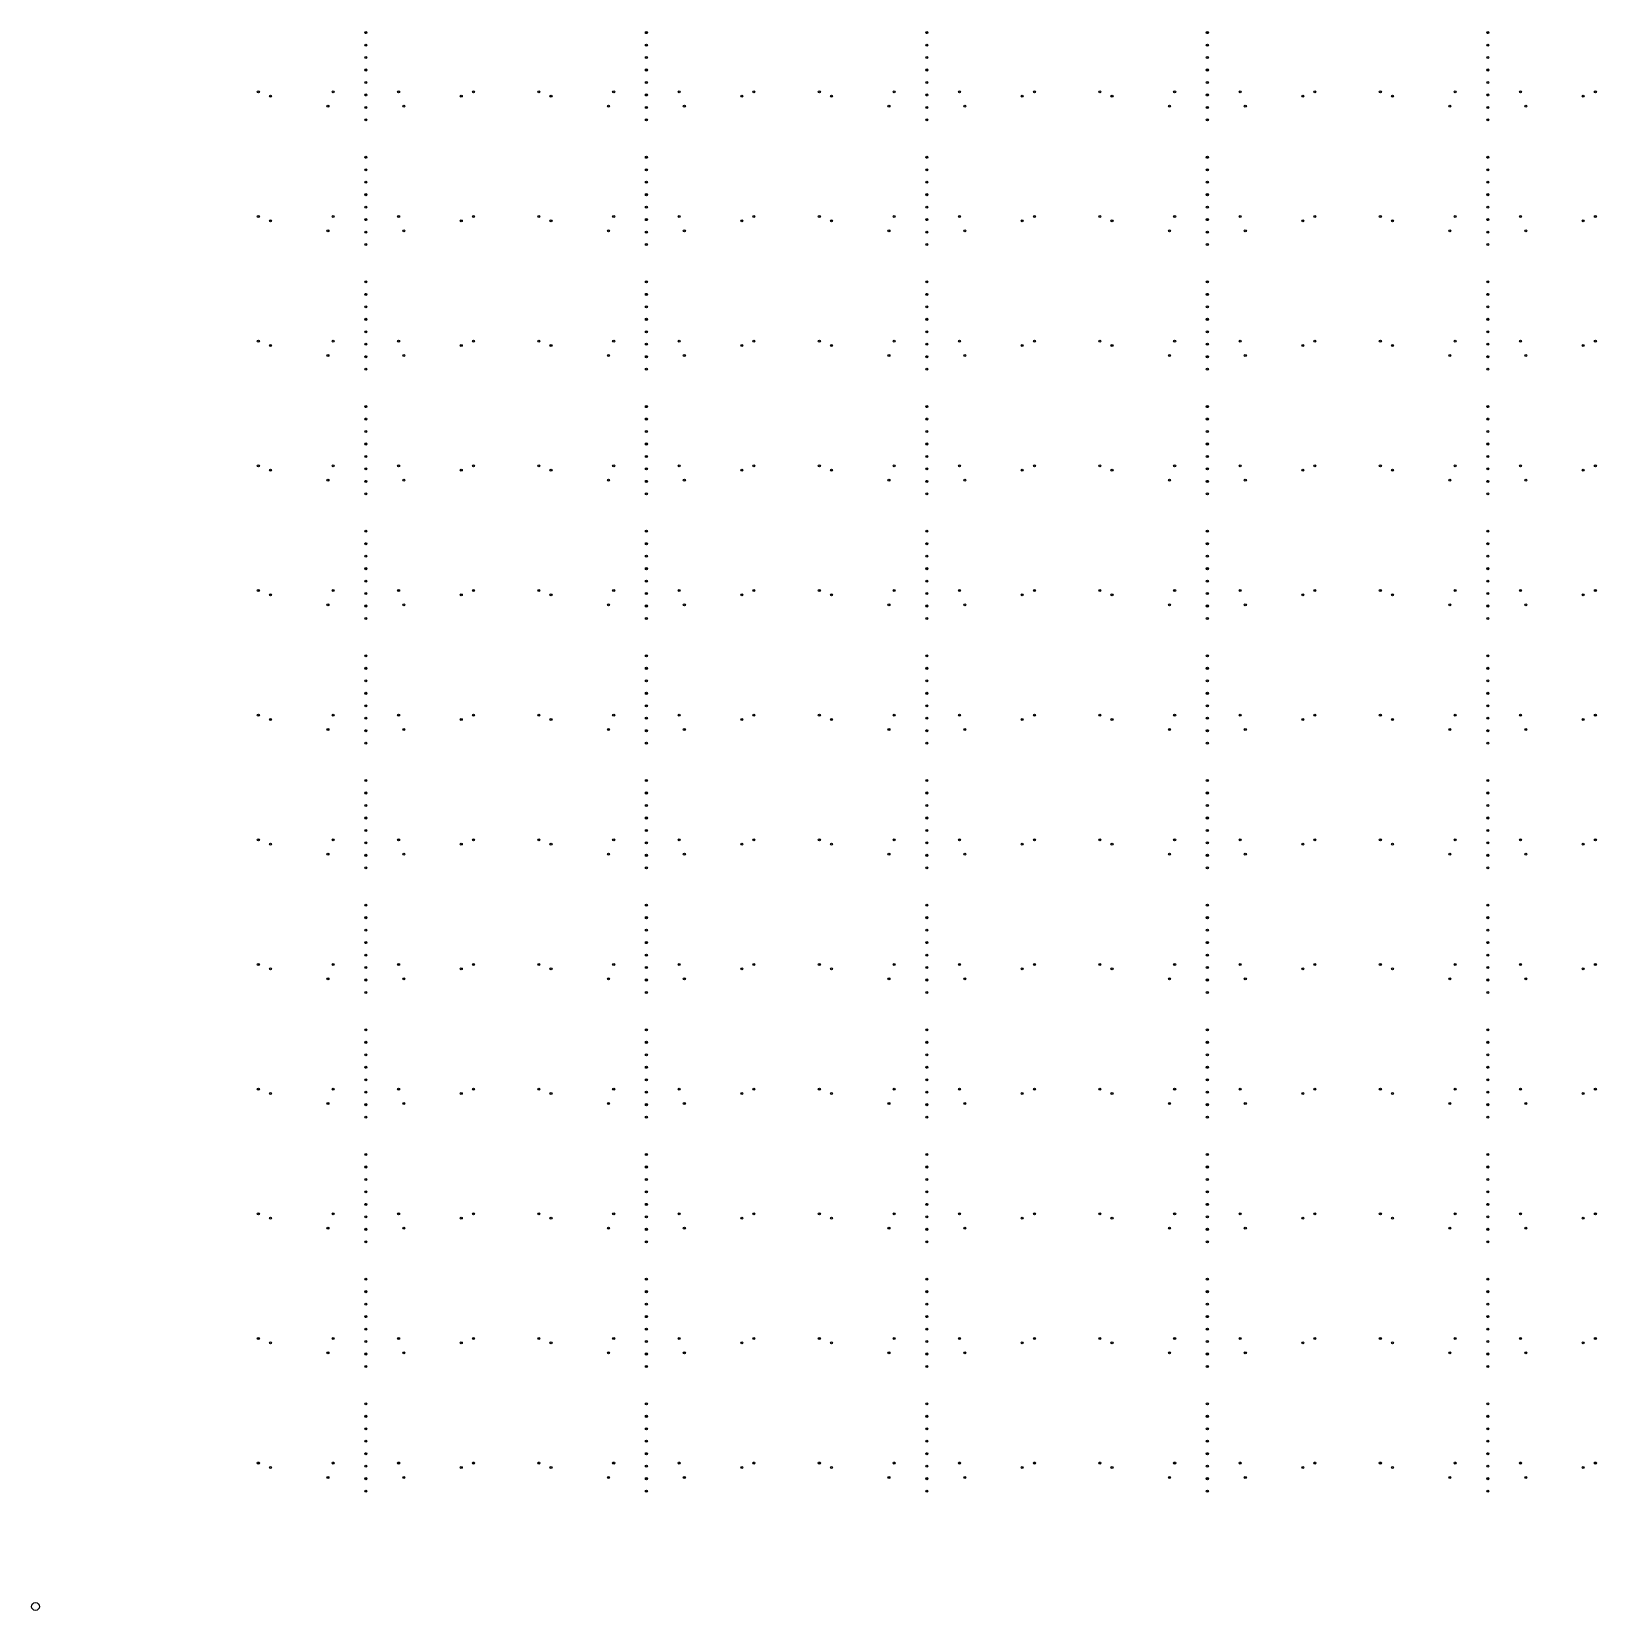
# Model space of a CAD drawing. Extents: x 50 to 173, y 50 to 173.
# Drawn here: x 49.9 to 110, y 49.9 to 110.5 of the extents above; entities that cross this region are included whole.
import ezdxf

# ---------------------------------------------------------------- set-up
doc = ezdxf.new("R2010")
doc.units = 0

msp = doc.modelspace()

# ---------------------------------------------------------------- linework, layer by layer
at = {"layer": '4H'}
msp.add_circle((50, 50), 0.15, dxfattribs=at)
at = {"layer": 'PET'}
for centre in [(62.697, 110.483), (73.475, 110.483), (84.254, 110.483), (95.032, 110.483), (105.811, 110.483), (62.697, 110.004), (73.475, 110.004), (84.254, 110.004), (95.032, 110.004), (105.811, 110.004), (62.697, 109.525), (73.475, 109.525), (84.254, 109.525), (95.032, 109.525), (105.811, 109.525), (62.697, 109.046), (73.475, 109.046), (84.254, 109.046), (95.032, 109.046), (105.811, 109.046), (58.565, 108.207), (59.032, 108.037), (61.44, 108.207), (62.697, 108.566), (62.697, 108.087), (63.954, 108.207), (66.362, 108.037), (66.829, 108.207), (69.344, 108.207), (69.811, 108.037), (72.218, 108.207), (73.475, 108.566), (73.475, 108.087), (74.733, 108.207), (77.14, 108.037), (77.607, 108.207), (80.122, 108.207), (80.589, 108.037), (82.996, 108.207), (84.254, 108.566), (84.254, 108.087), (85.511, 108.207), (87.919, 108.037), (88.386, 108.207), (90.901, 108.207), (91.368, 108.037), (93.775, 108.207), (95.032, 108.566), (95.032, 108.087), (96.29, 108.207), (98.697, 108.037), (99.164, 108.207), (101.679, 108.207), (102.146, 108.037), (104.553, 108.207), (105.811, 108.566), (105.811, 108.087), (107.068, 108.207), (109.475, 108.037), (109.943, 108.207), (61.239, 107.656), (62.697, 107.608), (64.155, 107.656), (72.017, 107.656), (73.475, 107.608), (74.934, 107.656), (82.796, 107.656), (84.254, 107.608), (85.712, 107.656), (93.574, 107.656), (95.032, 107.608), (96.491, 107.656), (104.353, 107.656), (105.811, 107.608), (107.269, 107.656), (62.697, 107.129), (73.475, 107.129), (84.254, 107.129), (95.032, 107.129), (105.811, 107.129), (62.697, 105.692), (73.475, 105.692), (84.254, 105.692), (95.032, 105.692), (105.811, 105.692), (62.697, 105.213), (73.475, 105.213), (84.254, 105.213), (95.032, 105.213), (105.811, 105.213), (62.697, 104.734), (73.475, 104.734), (84.254, 104.734), (95.032, 104.734), (105.811, 104.734), (62.697, 104.255), (62.697, 103.776), (73.475, 104.255), (73.475, 103.776), (84.254, 104.255), (84.254, 103.776), (95.032, 104.255), (95.032, 103.776), (105.811, 104.255), (105.811, 103.776), (58.565, 103.417), (59.032, 103.247), (61.44, 103.417), (62.697, 103.297), (63.954, 103.417), (66.362, 103.247), (66.829, 103.417), (69.344, 103.417), (69.811, 103.247), (72.218, 103.417), (73.475, 103.297), (74.733, 103.417), (77.14, 103.247), (77.607, 103.417), (80.122, 103.417), (80.589, 103.247), (82.996, 103.417), (84.254, 103.297), (85.511, 103.417), (87.919, 103.247), (88.386, 103.417), (90.901, 103.417), (91.368, 103.247), (93.775, 103.417), (95.032, 103.297), (96.29, 103.417), (98.697, 103.247), (99.164, 103.417), (101.679, 103.417), (102.146, 103.247), (104.553, 103.417), (105.811, 103.297), (107.068, 103.417), (109.475, 103.247), (109.943, 103.417), (61.239, 102.865), (62.697, 102.818), (64.155, 102.865), (72.017, 102.865), (73.475, 102.818), (74.934, 102.865), (82.796, 102.865), (84.254, 102.818), (85.712, 102.865), (93.574, 102.865), (95.032, 102.818), (96.491, 102.865), (104.353, 102.865), (105.811, 102.818), (107.269, 102.865), (62.697, 102.339), (73.475, 102.339), (84.254, 102.339), (95.032, 102.339), (105.811, 102.339), (62.697, 100.902), (73.475, 100.902), (84.254, 100.902), (95.032, 100.902), (105.811, 100.902), (62.697, 100.423), (73.475, 100.423), (84.254, 100.423), (95.032, 100.423), (105.811, 100.423), (62.697, 99.944), (73.475, 99.944), (84.254, 99.944), (95.032, 99.944), (105.811, 99.944), (62.697, 99.465), (62.697, 98.986), (73.475, 99.465), (73.475, 98.986), (84.254, 99.465), (84.254, 98.986), (95.032, 99.465), (95.032, 98.986), (105.811, 99.465), (105.811, 98.986), (58.565, 98.626), (59.032, 98.456), (61.44, 98.626), (62.697, 98.507), (63.954, 98.626), (66.362, 98.456), (66.829, 98.626), (69.344, 98.626), (69.811, 98.456), (72.218, 98.626), (73.475, 98.507), (74.733, 98.626), (77.14, 98.456), (77.607, 98.626), (80.122, 98.626), (80.589, 98.456), (82.996, 98.626), (84.254, 98.507), (85.511, 98.626), (87.919, 98.456), (88.386, 98.626), (90.901, 98.626), (91.368, 98.456), (93.775, 98.626), (95.032, 98.507), (96.29, 98.626), (98.697, 98.456), (99.164, 98.626), (101.679, 98.626), (102.146, 98.456), (104.553, 98.626), (105.811, 98.507), (107.068, 98.626), (109.475, 98.456), (109.943, 98.626), (61.239, 98.075), (62.697, 98.028), (64.155, 98.075), (72.017, 98.075), (73.475, 98.028), (74.934, 98.075), (82.796, 98.075), (84.254, 98.028), (85.712, 98.075), (93.574, 98.075), (95.032, 98.028), (96.491, 98.075), (104.353, 98.075), (105.811, 98.028), (107.269, 98.075), (62.697, 97.549), (73.475, 97.549), (84.254, 97.549), (95.032, 97.549), (105.811, 97.549), (62.697, 96.111), (73.475, 96.111), (84.254, 96.111), (95.032, 96.111), (105.811, 96.111), (62.697, 95.632), (73.475, 95.632), (84.254, 95.632), (95.032, 95.632), (105.811, 95.632), (62.697, 95.153), (62.697, 94.674), (73.475, 95.153), (73.475, 94.674), (84.254, 95.153), (84.254, 94.674), (95.032, 95.153), (95.032, 94.674), (105.811, 95.153), (105.811, 94.674), (62.697, 94.195), (73.475, 94.195), (84.254, 94.195), (95.032, 94.195), (105.811, 94.195), (58.565, 93.836), (59.032, 93.666), (61.44, 93.836), (62.697, 93.716), (63.954, 93.836), (66.362, 93.666), (66.829, 93.836), (69.344, 93.836), (69.811, 93.666), (72.218, 93.836), (73.475, 93.716), (74.733, 93.836), (77.14, 93.666), (77.607, 93.836), (80.122, 93.836), (80.589, 93.666), (82.996, 93.836), (84.254, 93.716), (85.511, 93.836), (87.919, 93.666), (88.386, 93.836), (90.901, 93.836), (91.368, 93.666), (93.775, 93.836), (95.032, 93.716), (96.29, 93.836), (98.697, 93.666), (99.164, 93.836), (101.679, 93.836), (102.146, 93.666), (104.553, 93.836), (105.811, 93.716), (107.068, 93.836), (109.475, 93.666), (109.943, 93.836), (61.239, 93.285), (62.697, 93.237), (64.155, 93.285), (72.017, 93.285), (73.475, 93.237), (74.934, 93.285), (82.796, 93.285), (84.254, 93.237), (85.712, 93.285), (93.574, 93.285), (95.032, 93.237), (96.491, 93.285), (104.353, 93.285), (105.811, 93.237), (107.269, 93.285), (62.697, 92.758), (73.475, 92.758), (84.254, 92.758), (95.032, 92.758), (105.811, 92.758), (62.697, 91.321), (73.475, 91.321), (84.254, 91.321), (95.032, 91.321), (105.811, 91.321), (62.697, 90.842), (73.475, 90.842), (84.254, 90.842), (95.032, 90.842), (105.811, 90.842), (62.697, 90.363), (62.697, 89.884), (73.475, 90.363), (73.475, 89.884), (84.254, 90.363), (84.254, 89.884), (95.032, 90.363), (95.032, 89.884), (105.811, 90.363), (105.811, 89.884), (62.697, 89.405), (73.475, 89.405), (84.254, 89.405), (95.032, 89.405), (105.811, 89.405), (58.565, 89.046), (59.032, 88.876), (61.44, 89.046), (62.697, 88.926), (63.954, 89.046), (66.362, 88.876), (66.829, 89.046), (69.344, 89.046), (69.811, 88.876), (72.218, 89.046), (73.475, 88.926), (74.733, 89.046), (77.14, 88.876), (77.607, 89.046), (80.122, 89.046), (80.589, 88.876), (82.996, 89.046), (84.254, 88.926), (85.511, 89.046), (87.919, 88.876), (88.386, 89.046), (90.901, 89.046), (91.368, 88.876), (93.775, 89.046), (95.032, 88.926), (96.29, 89.046), (98.697, 88.876), (99.164, 89.046), (101.679, 89.046), (102.146, 88.876), (104.553, 89.046), (105.811, 88.926), (107.068, 89.046), (109.475, 88.876), (109.943, 89.046), (61.239, 88.494), (62.697, 88.447), (64.155, 88.494), (72.017, 88.494), (73.475, 88.447), (74.934, 88.494), (82.796, 88.494), (84.254, 88.447), (85.712, 88.494), (93.574, 88.494), (95.032, 88.447), (96.491, 88.494), (104.353, 88.494), (105.811, 88.447), (107.269, 88.494), (62.697, 87.968), (73.475, 87.968), (84.254, 87.968), (95.032, 87.968), (105.811, 87.968), (62.697, 86.531), (73.475, 86.531), (84.254, 86.531), (95.032, 86.531), (105.811, 86.531), (62.697, 86.052), (62.697, 85.572), (73.475, 86.052), (73.475, 85.572), (84.254, 86.052), (84.254, 85.572), (95.032, 86.052), (95.032, 85.572), (105.811, 86.052), (105.811, 85.572), (62.697, 85.093), (73.475, 85.093), (84.254, 85.093), (95.032, 85.093), (105.811, 85.093), (62.697, 84.614), (73.475, 84.614), (84.254, 84.614), (95.032, 84.614), (105.811, 84.614), (58.565, 84.255), (59.032, 84.085), (61.44, 84.255), (62.697, 84.135), (63.954, 84.255), (66.362, 84.085), (66.829, 84.255), (69.344, 84.255), (69.811, 84.085), (72.218, 84.255), (73.475, 84.135), (74.733, 84.255), (77.14, 84.085), (77.607, 84.255), (80.122, 84.255), (80.589, 84.085), (82.996, 84.255), (84.254, 84.135), (85.511, 84.255), (87.919, 84.085), (88.386, 84.255), (90.901, 84.255), (91.368, 84.085), (93.775, 84.255), (95.032, 84.135), (96.29, 84.255), (98.697, 84.085), (99.164, 84.255), (101.679, 84.255), (102.146, 84.085), (104.553, 84.255), (105.811, 84.135), (107.068, 84.255), (109.475, 84.085), (109.943, 84.255), (61.239, 83.704), (62.697, 83.656), (62.697, 83.177), (64.155, 83.704), (72.017, 83.704), (73.475, 83.656), (73.475, 83.177), (74.934, 83.704), (82.796, 83.704), (84.254, 83.656), (84.254, 83.177), (85.712, 83.704), (93.574, 83.704), (95.032, 83.656), (95.032, 83.177), (96.491, 83.704), (104.353, 83.704), (105.811, 83.656), (105.811, 83.177), (107.269, 83.704), (62.697, 81.74), (73.475, 81.74), (84.254, 81.74), (95.032, 81.74), (105.811, 81.74), (62.697, 81.261), (62.697, 80.782), (73.475, 81.261), (73.475, 80.782), (84.254, 81.261), (84.254, 80.782), (95.032, 81.261), (95.032, 80.782), (105.811, 81.261), (105.811, 80.782), (62.697, 80.303), (73.475, 80.303), (84.254, 80.303), (95.032, 80.303), (105.811, 80.303), (62.697, 79.824), (73.475, 79.824), (84.254, 79.824), (95.032, 79.824), (105.811, 79.824), (58.565, 79.465), (59.032, 79.295), (61.239, 78.913), (61.44, 79.465), (62.697, 79.345), (63.954, 79.465), (64.155, 78.913), (66.362, 79.295), (66.829, 79.465), (69.344, 79.465), (69.811, 79.295), (72.017, 78.913), (72.218, 79.465), (73.475, 79.345), (74.733, 79.465), (74.934, 78.913), (77.14, 79.295), (77.607, 79.465), (80.122, 79.465), (80.589, 79.295), (82.796, 78.913), (82.996, 79.465), (84.254, 79.345), (85.511, 79.465), (85.712, 78.913), (87.919, 79.295), (88.386, 79.465), (90.901, 79.465), (91.368, 79.295), (93.574, 78.913), (93.775, 79.465), (95.032, 79.345), (96.29, 79.465), (96.491, 78.913), (98.697, 79.295), (99.164, 79.465), (101.679, 79.465), (102.146, 79.295), (104.353, 78.913), (104.553, 79.465), (105.811, 79.345), (107.068, 79.465), (107.269, 78.913), (109.475, 79.295), (109.943, 79.465), (62.697, 78.866), (62.697, 78.387), (73.475, 78.866), (73.475, 78.387), (84.254, 78.866), (84.254, 78.387), (95.032, 78.866), (95.032, 78.387), (105.811, 78.866), (105.811, 78.387), (62.697, 76.95), (62.697, 76.471), (73.475, 76.95), (73.475, 76.471), (84.254, 76.95), (84.254, 76.471), (95.032, 76.95), (95.032, 76.471), (105.811, 76.95), (105.811, 76.471), (62.697, 75.992), (73.475, 75.992), (84.254, 75.992), (95.032, 75.992), (105.811, 75.992), (62.697, 75.513), (73.475, 75.513), (84.254, 75.513), (95.032, 75.513), (105.811, 75.513), (58.565, 74.674), (61.44, 74.674), (62.697, 75.034), (63.954, 74.674), (66.829, 74.674), (69.344, 74.674), (72.218, 74.674), (73.475, 75.034), (74.733, 74.674), (77.607, 74.674), (80.122, 74.674), (82.996, 74.674), (84.254, 75.034), (85.511, 74.674), (88.386, 74.674), (90.901, 74.674), (93.775, 74.674), (95.032, 75.034), (96.29, 74.674), (99.164, 74.674), (101.679, 74.674), (104.553, 74.674), (105.811, 75.034), (107.068, 74.674), (109.943, 74.674), (59.032, 74.504), (61.239, 74.123), (62.697, 74.555), (62.697, 74.075), (64.155, 74.123), (66.362, 74.504), (69.811, 74.504), (72.017, 74.123), (73.475, 74.555), (73.475, 74.075), (74.934, 74.123), (77.14, 74.504), (80.589, 74.504), (82.796, 74.123), (84.254, 74.555), (84.254, 74.075), (85.712, 74.123), (87.919, 74.504), (91.368, 74.504), (93.574, 74.123), (95.032, 74.555), (95.032, 74.075), (96.491, 74.123), (98.697, 74.504), (102.146, 74.504), (104.353, 74.123), (105.811, 74.555), (105.811, 74.075), (107.269, 74.123), (109.475, 74.504), (62.697, 73.596), (73.475, 73.596), (84.254, 73.596), (95.032, 73.596), (105.811, 73.596), (62.697, 72.159), (62.697, 71.68), (73.475, 72.159), (73.475, 71.68), (84.254, 72.159), (84.254, 71.68), (95.032, 72.159), (95.032, 71.68), (105.811, 72.159), (105.811, 71.68), (62.697, 71.201), (73.475, 71.201), (84.254, 71.201), (95.032, 71.201), (105.811, 71.201), (62.697, 70.722), (73.475, 70.722), (84.254, 70.722), (95.032, 70.722), (105.811, 70.722), (58.565, 69.884), (61.44, 69.884), (62.697, 70.243), (63.954, 69.884), (66.829, 69.884), (69.344, 69.884), (72.218, 69.884), (73.475, 70.243), (74.733, 69.884), (77.607, 69.884), (80.122, 69.884), (82.996, 69.884), (84.254, 70.243), (85.511, 69.884), (88.386, 69.884), (90.901, 69.884), (93.775, 69.884), (95.032, 70.243), (96.29, 69.884), (99.164, 69.884), (101.679, 69.884), (104.553, 69.884), (105.811, 70.243), (107.068, 69.884), (109.943, 69.884), (59.032, 69.714), (61.239, 69.332), (62.697, 69.764), (62.697, 69.285), (64.155, 69.332), (66.362, 69.714), (69.811, 69.714), (72.017, 69.332), (73.475, 69.764), (73.475, 69.285), (74.934, 69.332), (77.14, 69.714), (80.589, 69.714), (82.796, 69.332), (84.254, 69.764), (84.254, 69.285), (85.712, 69.332), (87.919, 69.714), (91.368, 69.714), (93.574, 69.332), (95.032, 69.764), (95.032, 69.285), (96.491, 69.332), (98.697, 69.714), (102.146, 69.714), (104.353, 69.332), (105.811, 69.764), (105.811, 69.285), (107.269, 69.332), (109.475, 69.714), (62.697, 68.806), (73.475, 68.806), (84.254, 68.806), (95.032, 68.806), (105.811, 68.806), (62.697, 67.369), (73.475, 67.369), (84.254, 67.369), (95.032, 67.369), (105.811, 67.369), (62.697, 66.89), (73.475, 66.89), (84.254, 66.89), (95.032, 66.89), (105.811, 66.89), (62.697, 66.411), (73.475, 66.411), (84.254, 66.411), (95.032, 66.411), (105.811, 66.411), (62.697, 65.932), (73.475, 65.932), (84.254, 65.932), (95.032, 65.932), (105.811, 65.932), (58.565, 65.093), (59.032, 64.923), (61.44, 65.093), (62.697, 65.453), (62.697, 64.974), (63.954, 65.093), (66.362, 64.923), (66.829, 65.093), (69.344, 65.093), (69.811, 64.923), (72.218, 65.093), (73.475, 65.453), (73.475, 64.974), (74.733, 65.093), (77.14, 64.923), (77.607, 65.093), (80.122, 65.093), (80.589, 64.923), (82.996, 65.093), (84.254, 65.453), (84.254, 64.974), (85.511, 65.093), (87.919, 64.923), (88.386, 65.093), (90.901, 65.093), (91.368, 64.923), (93.775, 65.093), (95.032, 65.453), (95.032, 64.974), (96.29, 65.093), (98.697, 64.923), (99.164, 65.093), (101.679, 65.093), (102.146, 64.923), (104.553, 65.093), (105.811, 65.453), (105.811, 64.974), (107.068, 65.093), (109.475, 64.923), (109.943, 65.093), (61.239, 64.542), (62.697, 64.495), (64.155, 64.542), (72.017, 64.542), (73.475, 64.495), (74.934, 64.542), (82.796, 64.542), (84.254, 64.495), (85.712, 64.542), (93.574, 64.542), (95.032, 64.495), (96.491, 64.542), (104.353, 64.542), (105.811, 64.495), (107.269, 64.542), (62.697, 64.016), (73.475, 64.016), (84.254, 64.016), (95.032, 64.016), (105.811, 64.016), (62.697, 62.578), (73.475, 62.578), (84.254, 62.578), (95.032, 62.578), (105.811, 62.578), (62.697, 62.099), (73.475, 62.099), (84.254, 62.099), (95.032, 62.099), (105.811, 62.099), (62.697, 61.62), (73.475, 61.62), (84.254, 61.62), (95.032, 61.62), (105.811, 61.62), (62.697, 61.141), (73.475, 61.141), (84.254, 61.141), (95.032, 61.141), (105.811, 61.141), (58.565, 60.303), (59.032, 60.133), (61.44, 60.303), (62.697, 60.662), (62.697, 60.183), (63.954, 60.303), (66.362, 60.133), (66.829, 60.303), (69.344, 60.303), (69.811, 60.133), (72.218, 60.303), (73.475, 60.662), (73.475, 60.183), (74.733, 60.303), (77.14, 60.133), (77.607, 60.303), (80.122, 60.303), (80.589, 60.133), (82.996, 60.303), (84.254, 60.662), (84.254, 60.183), (85.511, 60.303), (87.919, 60.133), (88.386, 60.303), (90.901, 60.303), (91.368, 60.133), (93.775, 60.303), (95.032, 60.662), (95.032, 60.183), (96.29, 60.303), (98.697, 60.133), (99.164, 60.303), (101.679, 60.303), (102.146, 60.133), (104.553, 60.303), (105.811, 60.662), (105.811, 60.183), (107.068, 60.303), (109.475, 60.133), (109.943, 60.303), (61.239, 59.752), (62.697, 59.704), (64.155, 59.752), (72.017, 59.752), (73.475, 59.704), (74.934, 59.752), (82.796, 59.752), (84.254, 59.704), (85.712, 59.752), (93.574, 59.752), (95.032, 59.704), (96.491, 59.752), (104.353, 59.752), (105.811, 59.704), (107.269, 59.752), (62.697, 59.225), (73.475, 59.225), (84.254, 59.225), (95.032, 59.225), (105.811, 59.225), (62.697, 57.788), (73.475, 57.788), (84.254, 57.788), (95.032, 57.788), (105.811, 57.788), (62.697, 57.309), (73.475, 57.309), (84.254, 57.309), (95.032, 57.309), (105.811, 57.309), (62.697, 56.83), (73.475, 56.83), (84.254, 56.83), (95.032, 56.83), (105.811, 56.83), (62.697, 56.351), (62.697, 55.872), (73.475, 56.351), (73.475, 55.872), (84.254, 56.351), (84.254, 55.872), (95.032, 56.351), (95.032, 55.872), (105.811, 56.351), (105.811, 55.872), (58.565, 55.513), (59.032, 55.343), (61.44, 55.513), (62.697, 55.393), (63.954, 55.513), (66.362, 55.343), (66.829, 55.513), (69.344, 55.513), (69.811, 55.343), (72.218, 55.513), (73.475, 55.393), (74.733, 55.513), (77.14, 55.343), (77.607, 55.513), (80.122, 55.513), (80.589, 55.343), (82.996, 55.513), (84.254, 55.393), (85.511, 55.513), (87.919, 55.343), (88.386, 55.513), (90.901, 55.513), (91.368, 55.343), (93.775, 55.513), (95.032, 55.393), (96.29, 55.513), (98.697, 55.343), (99.164, 55.513), (101.679, 55.513), (102.146, 55.343), (104.553, 55.513), (105.811, 55.393), (107.068, 55.513), (109.475, 55.343), (109.943, 55.513), (61.239, 54.961), (62.697, 54.914), (64.155, 54.961), (72.017, 54.961), (73.475, 54.914), (74.934, 54.961), (82.796, 54.961), (84.254, 54.914), (85.712, 54.961), (93.574, 54.961), (95.032, 54.914), (96.491, 54.961), (104.353, 54.961), (105.811, 54.914), (107.269, 54.961), (62.697, 54.435), (73.475, 54.435), (84.254, 54.435), (95.032, 54.435), (105.811, 54.435)]:
    msp.add_circle(centre, 0.005, dxfattribs=at)
at = {"layer": 'V11'}
for centre in [(62.697, 110.483), (73.475, 110.483), (84.254, 110.483), (95.032, 110.483), (105.811, 110.483), (62.697, 110.004), (73.475, 110.004), (84.254, 110.004), (95.032, 110.004), (105.811, 110.004), (62.697, 109.525), (73.475, 109.525), (84.254, 109.525), (95.032, 109.525), (105.811, 109.525), (62.697, 109.046), (62.697, 108.566), (73.475, 109.046), (73.475, 108.566), (84.254, 109.046), (84.254, 108.566), (95.032, 109.046), (95.032, 108.566), (105.811, 109.046), (105.811, 108.566), (58.565, 108.207), (59.032, 108.037), (61.44, 108.207), (62.697, 108.087), (63.954, 108.207), (66.362, 108.037), (66.829, 108.207), (69.344, 108.207), (69.811, 108.037), (72.218, 108.207), (73.475, 108.087), (74.733, 108.207), (77.14, 108.037), (77.607, 108.207), (80.122, 108.207), (80.589, 108.037), (82.996, 108.207), (84.254, 108.087), (85.511, 108.207), (87.919, 108.037), (88.386, 108.207), (90.901, 108.207), (91.368, 108.037), (93.775, 108.207), (95.032, 108.087), (96.29, 108.207), (98.697, 108.037), (99.164, 108.207), (101.679, 108.207), (102.146, 108.037), (104.553, 108.207), (105.811, 108.087), (107.068, 108.207), (109.475, 108.037), (109.943, 108.207), (61.239, 107.656), (62.697, 107.608), (64.155, 107.656), (72.017, 107.656), (73.475, 107.608), (74.934, 107.656), (82.796, 107.656), (84.254, 107.608), (85.712, 107.656), (93.574, 107.656), (95.032, 107.608), (96.491, 107.656), (104.353, 107.656), (105.811, 107.608), (107.269, 107.656), (62.697, 107.129), (73.475, 107.129), (84.254, 107.129), (95.032, 107.129), (105.811, 107.129), (62.697, 105.692), (73.475, 105.692), (84.254, 105.692), (95.032, 105.692), (105.811, 105.692), (62.697, 105.213), (73.475, 105.213), (84.254, 105.213), (95.032, 105.213), (105.811, 105.213), (62.697, 104.734), (73.475, 104.734), (84.254, 104.734), (95.032, 104.734), (105.811, 104.734), (62.697, 104.255), (62.697, 103.776), (73.475, 104.255), (73.475, 103.776), (84.254, 104.255), (84.254, 103.776), (95.032, 104.255), (95.032, 103.776), (105.811, 104.255), (105.811, 103.776), (58.565, 103.417), (59.032, 103.247), (61.44, 103.417), (62.697, 103.297), (63.954, 103.417), (66.362, 103.247), (66.829, 103.417), (69.344, 103.417), (69.811, 103.247), (72.218, 103.417), (73.475, 103.297), (74.733, 103.417), (77.14, 103.247), (77.607, 103.417), (80.122, 103.417), (80.589, 103.247), (82.996, 103.417), (84.254, 103.297), (85.511, 103.417), (87.919, 103.247), (88.386, 103.417), (90.901, 103.417), (91.368, 103.247), (93.775, 103.417), (95.032, 103.297), (96.29, 103.417), (98.697, 103.247), (99.164, 103.417), (101.679, 103.417), (102.146, 103.247), (104.553, 103.417), (105.811, 103.297), (107.068, 103.417), (109.475, 103.247), (109.943, 103.417), (61.239, 102.865), (62.697, 102.818), (64.155, 102.865), (72.017, 102.865), (73.475, 102.818), (74.934, 102.865), (82.796, 102.865), (84.254, 102.818), (85.712, 102.865), (93.574, 102.865), (95.032, 102.818), (96.491, 102.865), (104.353, 102.865), (105.811, 102.818), (107.269, 102.865), (62.697, 102.339), (73.475, 102.339), (84.254, 102.339), (95.032, 102.339), (105.811, 102.339), (62.697, 100.902), (73.475, 100.902), (84.254, 100.902), (95.032, 100.902), (105.811, 100.902), (62.697, 100.423), (73.475, 100.423), (84.254, 100.423), (95.032, 100.423), (105.811, 100.423), (62.697, 99.944), (62.697, 99.465), (73.475, 99.944), (73.475, 99.465), (84.254, 99.944), (84.254, 99.465), (95.032, 99.944), (95.032, 99.465), (105.811, 99.944), (105.811, 99.465), (62.697, 98.986), (73.475, 98.986), (84.254, 98.986), (95.032, 98.986), (105.811, 98.986), (58.565, 98.626), (59.032, 98.456), (61.44, 98.626), (62.697, 98.507), (63.954, 98.626), (66.362, 98.456), (66.829, 98.626), (69.344, 98.626), (69.811, 98.456), (72.218, 98.626), (73.475, 98.507), (74.733, 98.626), (77.14, 98.456), (77.607, 98.626), (80.122, 98.626), (80.589, 98.456), (82.996, 98.626), (84.254, 98.507), (85.511, 98.626), (87.919, 98.456), (88.386, 98.626), (90.901, 98.626), (91.368, 98.456), (93.775, 98.626), (95.032, 98.507), (96.29, 98.626), (98.697, 98.456), (99.164, 98.626), (101.679, 98.626), (102.146, 98.456), (104.553, 98.626), (105.811, 98.507), (107.068, 98.626), (109.475, 98.456), (109.943, 98.626), (61.239, 98.075), (62.697, 98.028), (64.155, 98.075), (72.017, 98.075), (73.475, 98.028), (74.934, 98.075), (82.796, 98.075), (84.254, 98.028), (85.712, 98.075), (93.574, 98.075), (95.032, 98.028), (96.491, 98.075), (104.353, 98.075), (105.811, 98.028), (107.269, 98.075), (62.697, 97.549), (73.475, 97.549), (84.254, 97.549), (95.032, 97.549), (105.811, 97.549), (62.697, 96.111), (73.475, 96.111), (84.254, 96.111), (95.032, 96.111), (105.811, 96.111), (62.697, 95.632), (73.475, 95.632), (84.254, 95.632), (95.032, 95.632), (105.811, 95.632), (62.697, 95.153), (62.697, 94.674), (73.475, 95.153), (73.475, 94.674), (84.254, 95.153), (84.254, 94.674), (95.032, 95.153), (95.032, 94.674), (105.811, 95.153), (105.811, 94.674), (62.697, 94.195), (73.475, 94.195), (84.254, 94.195), (95.032, 94.195), (105.811, 94.195), (58.565, 93.836), (59.032, 93.666), (61.44, 93.836), (62.697, 93.716), (63.954, 93.836), (66.362, 93.666), (66.829, 93.836), (69.344, 93.836), (69.811, 93.666), (72.218, 93.836), (73.475, 93.716), (74.733, 93.836), (77.14, 93.666), (77.607, 93.836), (80.122, 93.836), (80.589, 93.666), (82.996, 93.836), (84.254, 93.716), (85.511, 93.836), (87.919, 93.666), (88.386, 93.836), (90.901, 93.836), (91.368, 93.666), (93.775, 93.836), (95.032, 93.716), (96.29, 93.836), (98.697, 93.666), (99.164, 93.836), (101.679, 93.836), (102.146, 93.666), (104.553, 93.836), (105.811, 93.716), (107.068, 93.836), (109.475, 93.666), (109.943, 93.836), (61.239, 93.285), (62.697, 93.237), (64.155, 93.285), (72.017, 93.285), (73.475, 93.237), (74.934, 93.285), (82.796, 93.285), (84.254, 93.237), (85.712, 93.285), (93.574, 93.285), (95.032, 93.237), (96.491, 93.285), (104.353, 93.285), (105.811, 93.237), (107.269, 93.285), (62.697, 92.758), (73.475, 92.758), (84.254, 92.758), (95.032, 92.758), (105.811, 92.758), (62.697, 91.321), (73.475, 91.321), (84.254, 91.321), (95.032, 91.321), (105.811, 91.321), (62.697, 90.842), (62.697, 90.363), (73.475, 90.842), (73.475, 90.363), (84.254, 90.842), (84.254, 90.363), (95.032, 90.842), (95.032, 90.363), (105.811, 90.842), (105.811, 90.363), (62.697, 89.884), (73.475, 89.884), (84.254, 89.884), (95.032, 89.884), (105.811, 89.884), (62.697, 89.405), (73.475, 89.405), (84.254, 89.405), (95.032, 89.405), (105.811, 89.405), (58.565, 89.046), (59.032, 88.876), (61.44, 89.046), (62.697, 88.926), (63.954, 89.046), (66.362, 88.876), (66.829, 89.046), (69.344, 89.046), (69.811, 88.876), (72.218, 89.046), (73.475, 88.926), (74.733, 89.046), (77.14, 88.876), (77.607, 89.046), (80.122, 89.046), (80.589, 88.876), (82.996, 89.046), (84.254, 88.926), (85.511, 89.046), (87.919, 88.876), (88.386, 89.046), (90.901, 89.046), (91.368, 88.876), (93.775, 89.046), (95.032, 88.926), (96.29, 89.046), (98.697, 88.876), (99.164, 89.046), (101.679, 89.046), (102.146, 88.876), (104.553, 89.046), (105.811, 88.926), (107.068, 89.046), (109.475, 88.876), (109.943, 89.046), (61.239, 88.494), (62.697, 88.447), (62.697, 87.968), (64.155, 88.494), (72.017, 88.494), (73.475, 88.447), (73.475, 87.968), (74.934, 88.494), (82.796, 88.494), (84.254, 88.447), (84.254, 87.968), (85.712, 88.494), (93.574, 88.494), (95.032, 88.447), (95.032, 87.968), (96.491, 88.494), (104.353, 88.494), (105.811, 88.447), (105.811, 87.968), (107.269, 88.494), (62.697, 86.531), (73.475, 86.531), (84.254, 86.531), (95.032, 86.531), (105.811, 86.531), (62.697, 86.052), (62.697, 85.572), (73.475, 86.052), (73.475, 85.572), (84.254, 86.052), (84.254, 85.572), (95.032, 86.052), (95.032, 85.572), (105.811, 86.052), (105.811, 85.572), (62.697, 85.093), (73.475, 85.093), (84.254, 85.093), (95.032, 85.093), (105.811, 85.093), (62.697, 84.614), (73.475, 84.614), (84.254, 84.614), (95.032, 84.614), (105.811, 84.614), (58.565, 84.255), (59.032, 84.085), (61.239, 83.704), (61.44, 84.255), (62.697, 84.135), (63.954, 84.255), (64.155, 83.704), (66.362, 84.085), (66.829, 84.255), (69.344, 84.255), (69.811, 84.085), (72.017, 83.704), (72.218, 84.255), (73.475, 84.135), (74.733, 84.255), (74.934, 83.704), (77.14, 84.085), (77.607, 84.255), (80.122, 84.255), (80.589, 84.085), (82.796, 83.704), (82.996, 84.255), (84.254, 84.135), (85.511, 84.255), (85.712, 83.704), (87.919, 84.085), (88.386, 84.255), (90.901, 84.255), (91.368, 84.085), (93.574, 83.704), (93.775, 84.255), (95.032, 84.135), (96.29, 84.255), (96.491, 83.704), (98.697, 84.085), (99.164, 84.255), (101.679, 84.255), (102.146, 84.085), (104.353, 83.704), (104.553, 84.255), (105.811, 84.135), (107.068, 84.255), (107.269, 83.704), (109.475, 84.085), (109.943, 84.255), (62.697, 83.656), (62.697, 83.177), (73.475, 83.656), (73.475, 83.177), (84.254, 83.656), (84.254, 83.177), (95.032, 83.656), (95.032, 83.177), (105.811, 83.656), (105.811, 83.177), (62.697, 81.74), (73.475, 81.74), (84.254, 81.74), (95.032, 81.74), (105.811, 81.74), (62.697, 81.261), (62.697, 80.782), (73.475, 81.261), (73.475, 80.782), (84.254, 81.261), (84.254, 80.782), (95.032, 81.261), (95.032, 80.782), (105.811, 81.261), (105.811, 80.782), (62.697, 80.303), (73.475, 80.303), (84.254, 80.303), (95.032, 80.303), (105.811, 80.303), (58.565, 79.465), (61.44, 79.465), (62.697, 79.824), (63.954, 79.465), (66.829, 79.465), (69.344, 79.465), (72.218, 79.465), (73.475, 79.824), (74.733, 79.465), (77.607, 79.465), (80.122, 79.465), (82.996, 79.465), (84.254, 79.824), (85.511, 79.465), (88.386, 79.465), (90.901, 79.465), (93.775, 79.465), (95.032, 79.824), (96.29, 79.465), (99.164, 79.465), (101.679, 79.465), (104.553, 79.465), (105.811, 79.824), (107.068, 79.465), (109.943, 79.465), (59.032, 79.295), (61.239, 78.913), (62.697, 79.345), (62.697, 78.866), (64.155, 78.913), (66.362, 79.295), (69.811, 79.295), (72.017, 78.913), (73.475, 79.345), (73.475, 78.866), (74.934, 78.913), (77.14, 79.295), (80.589, 79.295), (82.796, 78.913), (84.254, 79.345), (84.254, 78.866), (85.712, 78.913), (87.919, 79.295), (91.368, 79.295), (93.574, 78.913), (95.032, 79.345), (95.032, 78.866), (96.491, 78.913), (98.697, 79.295), (102.146, 79.295), (104.353, 78.913), (105.811, 79.345), (105.811, 78.866), (107.269, 78.913), (109.475, 79.295), (62.697, 78.387), (73.475, 78.387), (84.254, 78.387), (95.032, 78.387), (105.811, 78.387), (62.697, 76.95), (62.697, 76.471), (73.475, 76.95), (73.475, 76.471), (84.254, 76.95), (84.254, 76.471), (95.032, 76.95), (95.032, 76.471), (105.811, 76.95), (105.811, 76.471), (62.697, 75.992), (73.475, 75.992), (84.254, 75.992), (95.032, 75.992), (105.811, 75.992), (62.697, 75.513), (73.475, 75.513), (84.254, 75.513), (95.032, 75.513), (105.811, 75.513), (58.565, 74.674), (61.44, 74.674), (62.697, 75.034), (63.954, 74.674), (66.829, 74.674), (69.344, 74.674), (72.218, 74.674), (73.475, 75.034), (74.733, 74.674), (77.607, 74.674), (80.122, 74.674), (82.996, 74.674), (84.254, 75.034), (85.511, 74.674), (88.386, 74.674), (90.901, 74.674), (93.775, 74.674), (95.032, 75.034), (96.29, 74.674), (99.164, 74.674), (101.679, 74.674), (104.553, 74.674), (105.811, 75.034), (107.068, 74.674), (109.943, 74.674), (59.032, 74.504), (61.239, 74.123), (62.697, 74.555), (62.697, 74.075), (64.155, 74.123), (66.362, 74.504), (69.811, 74.504), (72.017, 74.123), (73.475, 74.555), (73.475, 74.075), (74.934, 74.123), (77.14, 74.504), (80.589, 74.504), (82.796, 74.123), (84.254, 74.555), (84.254, 74.075), (85.712, 74.123), (87.919, 74.504), (91.368, 74.504), (93.574, 74.123), (95.032, 74.555), (95.032, 74.075), (96.491, 74.123), (98.697, 74.504), (102.146, 74.504), (104.353, 74.123), (105.811, 74.555), (105.811, 74.075), (107.269, 74.123), (109.475, 74.504), (62.697, 73.596), (73.475, 73.596), (84.254, 73.596), (95.032, 73.596), (105.811, 73.596), (62.697, 72.159), (62.697, 71.68), (73.475, 72.159), (73.475, 71.68), (84.254, 72.159), (84.254, 71.68), (95.032, 72.159), (95.032, 71.68), (105.811, 72.159), (105.811, 71.68), (62.697, 71.201), (73.475, 71.201), (84.254, 71.201), (95.032, 71.201), (105.811, 71.201), (62.697, 70.722), (73.475, 70.722), (84.254, 70.722), (95.032, 70.722), (105.811, 70.722), (58.565, 69.884), (61.44, 69.884), (62.697, 70.243), (62.697, 69.764), (63.954, 69.884), (66.829, 69.884), (69.344, 69.884), (72.218, 69.884), (73.475, 70.243), (73.475, 69.764), (74.733, 69.884), (77.607, 69.884), (80.122, 69.884), (82.996, 69.884), (84.254, 70.243), (84.254, 69.764), (85.511, 69.884), (88.386, 69.884), (90.901, 69.884), (93.775, 69.884), (95.032, 70.243), (95.032, 69.764), (96.29, 69.884), (99.164, 69.884), (101.679, 69.884), (104.553, 69.884), (105.811, 70.243), (105.811, 69.764), (107.068, 69.884), (109.943, 69.884), (59.032, 69.714), (61.239, 69.332), (62.697, 69.285), (64.155, 69.332), (66.362, 69.714), (69.811, 69.714), (72.017, 69.332), (73.475, 69.285), (74.934, 69.332), (77.14, 69.714), (80.589, 69.714), (82.796, 69.332), (84.254, 69.285), (85.712, 69.332), (87.919, 69.714), (91.368, 69.714), (93.574, 69.332), (95.032, 69.285), (96.491, 69.332), (98.697, 69.714), (102.146, 69.714), (104.353, 69.332), (105.811, 69.285), (107.269, 69.332), (109.475, 69.714), (62.697, 68.806), (73.475, 68.806), (84.254, 68.806), (95.032, 68.806), (105.811, 68.806), (62.697, 67.369), (73.475, 67.369), (84.254, 67.369), (95.032, 67.369), (105.811, 67.369), (62.697, 66.89), (73.475, 66.89), (84.254, 66.89), (95.032, 66.89), (105.811, 66.89), (62.697, 66.411), (73.475, 66.411), (84.254, 66.411), (95.032, 66.411), (105.811, 66.411), (62.697, 65.932), (73.475, 65.932), (84.254, 65.932), (95.032, 65.932), (105.811, 65.932), (58.565, 65.093), (59.032, 64.923), (61.44, 65.093), (62.697, 65.453), (62.697, 64.974), (63.954, 65.093), (66.362, 64.923), (66.829, 65.093), (69.344, 65.093), (69.811, 64.923), (72.218, 65.093), (73.475, 65.453), (73.475, 64.974), (74.733, 65.093), (77.14, 64.923), (77.607, 65.093), (80.122, 65.093), (80.589, 64.923), (82.996, 65.093), (84.254, 65.453), (84.254, 64.974), (85.511, 65.093), (87.919, 64.923), (88.386, 65.093), (90.901, 65.093), (91.368, 64.923), (93.775, 65.093), (95.032, 65.453), (95.032, 64.974), (96.29, 65.093), (98.697, 64.923), (99.164, 65.093), (101.679, 65.093), (102.146, 64.923), (104.553, 65.093), (105.811, 65.453), (105.811, 64.974), (107.068, 65.093), (109.475, 64.923), (109.943, 65.093), (61.239, 64.542), (62.697, 64.495), (64.155, 64.542), (72.017, 64.542), (73.475, 64.495), (74.934, 64.542), (82.796, 64.542), (84.254, 64.495), (85.712, 64.542), (93.574, 64.542), (95.032, 64.495), (96.491, 64.542), (104.353, 64.542), (105.811, 64.495), (107.269, 64.542), (62.697, 64.016), (73.475, 64.016), (84.254, 64.016), (95.032, 64.016), (105.811, 64.016), (62.697, 62.578), (73.475, 62.578), (84.254, 62.578), (95.032, 62.578), (105.811, 62.578), (62.697, 62.099), (73.475, 62.099), (84.254, 62.099), (95.032, 62.099), (105.811, 62.099), (62.697, 61.62), (73.475, 61.62), (84.254, 61.62), (95.032, 61.62), (105.811, 61.62), (62.697, 61.141), (62.697, 60.662), (73.475, 61.141), (73.475, 60.662), (84.254, 61.141), (84.254, 60.662), (95.032, 61.141), (95.032, 60.662), (105.811, 61.141), (105.811, 60.662), (58.565, 60.303), (59.032, 60.133), (61.44, 60.303), (62.697, 60.183), (63.954, 60.303), (66.362, 60.133), (66.829, 60.303), (69.344, 60.303), (69.811, 60.133), (72.218, 60.303), (73.475, 60.183), (74.733, 60.303), (77.14, 60.133), (77.607, 60.303), (80.122, 60.303), (80.589, 60.133), (82.996, 60.303), (84.254, 60.183), (85.511, 60.303), (87.919, 60.133), (88.386, 60.303), (90.901, 60.303), (91.368, 60.133), (93.775, 60.303), (95.032, 60.183), (96.29, 60.303), (98.697, 60.133), (99.164, 60.303), (101.679, 60.303), (102.146, 60.133), (104.553, 60.303), (105.811, 60.183), (107.068, 60.303), (109.475, 60.133), (109.943, 60.303), (61.239, 59.752), (62.697, 59.704), (64.155, 59.752), (72.017, 59.752), (73.475, 59.704), (74.934, 59.752), (82.796, 59.752), (84.254, 59.704), (85.712, 59.752), (93.574, 59.752), (95.032, 59.704), (96.491, 59.752), (104.353, 59.752), (105.811, 59.704), (107.269, 59.752), (62.697, 59.225), (73.475, 59.225), (84.254, 59.225), (95.032, 59.225), (105.811, 59.225), (62.697, 57.788), (73.475, 57.788), (84.254, 57.788), (95.032, 57.788), (105.811, 57.788), (62.697, 57.309), (73.475, 57.309), (84.254, 57.309), (95.032, 57.309), (105.811, 57.309), (62.697, 56.83), (73.475, 56.83), (84.254, 56.83), (95.032, 56.83), (105.811, 56.83), (62.697, 56.351), (62.697, 55.872), (73.475, 56.351), (73.475, 55.872), (84.254, 56.351), (84.254, 55.872), (95.032, 56.351), (95.032, 55.872), (105.811, 56.351), (105.811, 55.872), (58.565, 55.513), (59.032, 55.343), (61.44, 55.513), (62.697, 55.393), (63.954, 55.513), (66.362, 55.343), (66.829, 55.513), (69.344, 55.513), (69.811, 55.343), (72.218, 55.513), (73.475, 55.393), (74.733, 55.513), (77.14, 55.343), (77.607, 55.513), (80.122, 55.513), (80.589, 55.343), (82.996, 55.513), (84.254, 55.393), (85.511, 55.513), (87.919, 55.343), (88.386, 55.513), (90.901, 55.513), (91.368, 55.343), (93.775, 55.513), (95.032, 55.393), (96.29, 55.513), (98.697, 55.343), (99.164, 55.513), (101.679, 55.513), (102.146, 55.343), (104.553, 55.513), (105.811, 55.393), (107.068, 55.513), (109.475, 55.343), (109.943, 55.513), (61.239, 54.961), (62.697, 54.914), (64.155, 54.961), (72.017, 54.961), (73.475, 54.914), (74.934, 54.961), (82.796, 54.961), (84.254, 54.914), (85.712, 54.961), (93.574, 54.961), (95.032, 54.914), (96.491, 54.961), (104.353, 54.961), (105.811, 54.914), (107.269, 54.961), (62.697, 54.435), (73.475, 54.435), (84.254, 54.435), (95.032, 54.435), (105.811, 54.435)]:
    msp.add_circle(centre, 0.0399, dxfattribs=at)

doc.saveas('drawing.dxf')
